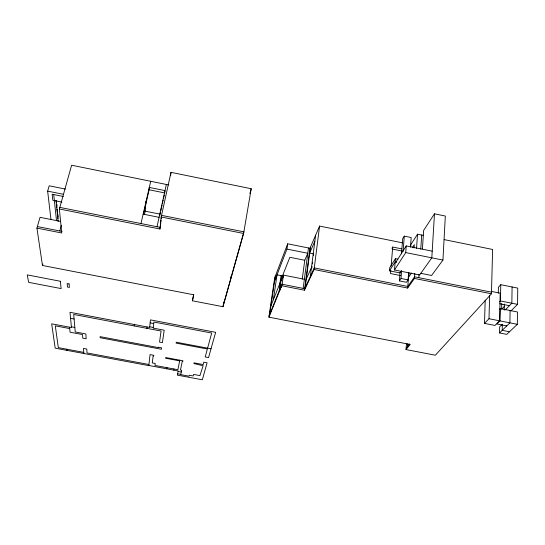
<?xml version="1.0" encoding="UTF-8"?>
<svg xmlns="http://www.w3.org/2000/svg" width="545" height="545" viewBox="0 0 545 545"><rect width="100%" height="100%" fill="white"/><g stroke="black" fill="none" stroke-linecap="round" stroke-linejoin="round"><path stroke-width="0.82" d="M501.795 324.766L499.656 326.884L499.527 332.947L506.768 334.364L517.334 324.316L517.478 311.978L500.276 308.572L499.254 309.621M511.006 310.909L517.566 304.355L517.75 288.101L500.773 284.701L498.43 287.263L498.294 293.224M512.089 286.963L511.85 303.218L505.379 309.792M510.1 310.521L509.909 322.851L499.527 332.947M502.333 324.241L502.211 330.331L509.5 331.762M504.22 310.146L504.336 304.042M485.2 300.138L484.512 323.389L494.989 325.447L499.602 320.821L500.187 293.156L491.358 291.398M506.768 325.903L496.945 323.975L500.017 320.903L500.276 308.572M499.486 301.944L500.433 300.949L500.773 284.701M501.741 303.51L501.625 309.253L504.288 306.515M406.427 343.936L406.025 349.57L435.36 355.211L491.454 293.782L492.612 249.46L444.223 239.623M484.512 323.389L489.001 318.736L489.635 295.267M420.801 273.331L431.572 275.477L442.942 260.074L445.326 216.045L434.474 213.81L423.649 230.399L422.423 248.915M434.474 213.81L431.81 257.826L419.63 274.987L394.505 269.973L395.036 263.501L406.236 245.918L432.212 251.163M134.233 325.937L134.329 324.527M418.832 277.678L419.057 274.333M420.74 249.256L421.701 235.045M406.025 349.57L410.208 344.454L268.937 317.183L281.67 285.737L304.491 290.213L314.077 269.509L407.68 288.06L414.445 278.447L414.793 273.481M416.537 248.404L417.531 234.193L423.37 235.379M414.077 248.023L414.323 244.637L412.504 247.416M407.531 346.416L407.715 343.875M145.944 201.234L145.215 211.174L144.459 214.485M400.044 272.459L399.39 280.893L406.427 282.29L408.082 279.885L408.641 272.262M410.501 246.851L411.182 237.531L404.281 236.135L402.68 238.717L401.495 253.902M407.68 288.06L408.655 274.728M410.678 247.048L410.862 244.528L417.531 234.193M409.043 272.847L408.736 277.044L411.482 273.052M394.505 269.973L405.732 252.58L406.236 245.918M399.39 280.893L401.011 278.481L401.597 270.858M403.102 251.374L404.281 236.135M401.365 270.879L400.01 272.929L389.484 270.831L395.166 261.893L395.425 258.677L397.898 259.175M389.484 270.831L389.75 267.663L395.425 258.677M390.785 270.238L390.506 273.549L400.466 275.538M391.126 266.096L392.713 247.048L401.706 248.861M146.925 328.349L147.061 326.946M59.821 207.386L59.371 208.987L159.923 229.002L161.191 216.985L170.994 172.343L251.211 188.734L243.608 233.478L223.007 306.706L192.453 300.799L193.686 294.375M159.923 229.002L160.53 224.99M160.632 224.036L161.048 220.132M161.211 218.565L161.552 215.35L243.888 231.843L232.967 270.702M170.605 175.722L170.994 172.343M314.077 269.509L319.574 226.073L402.564 242.852M310.33 276.465L315.623 235.202M311.829 268.092L312.04 266.416M312.36 263.909L312.571 262.24M313.43 255.557L313.641 253.888L309.655 253.091L314.853 241.197M305.146 287.692L310.425 247.212M303.163 288.38L308.477 247.968M304.491 290.213L309.962 248.268L319.574 226.073M302.223 279.312L304.75 260.258L307.782 253.255L286.929 249.092L274.591 281.2M281.67 285.737L281.888 284.204L304.689 288.68L314.274 267.922L407.796 286.466L414.561 276.826L491.495 292.161M286.929 249.092L287.685 243.813L309.962 248.268M283.454 275.116L282.14 284.252L279.442 290.928L280.743 281.894L283.454 275.116L304.369 279.238M279.605 285.58L281.05 275.634M279.19 290.88L280.743 281.894M273.379 299.716L277.037 274.844L282.46 275.913M268.937 317.183L269.148 315.739M269.666 314.458L275.334 276.192M166.756 368.815L166.947 367.677M230.481 279.551L231.06 276.22M223.007 306.706L223.838 301.93M173.671 370.103L173.882 368.979M179.802 360.184L177.881 369.721L154.971 365.443L155.236 363.474L152.273 362.922L153.145 355.905L153.697 356.008L153.785 355.306L150.066 354.604L148.799 365.634L55.215 348.173L51.646 323.819L71.45 327.552L69.971 312.299L149.65 327.436L150.454 319.881L215.657 332.321L208.558 357.575L205.22 356.948L207.366 349.018L176.103 343.105L176.26 342.233L211.024 348.807M192.453 300.799L193.72 294.484M157.014 226.747L166.348 184.462M159.712 215.745L160.441 212.441M160.802 210.792L162.083 205.002M162.444 203.353L163.173 200.042M163.541 198.394L164.27 195.09M143.492 214.226L149.473 188.25M140.978 223.552L150.72 181.287M207.597 348.16L211.698 333.043L153.901 322.027L153.2 328.11L164.202 330.202L162.403 342.621L159.542 342.083L161.061 331.033L73.698 314.445L75.237 331.953L85.865 333.956L86.151 338.786L82.779 338.152L82.527 334.562L70.08 332.218L69.569 327.198M249.883 193.625L251.211 188.734M59.8 230.978L61.374 225.269M193.673 294.777L42.462 265.483L42.871 264.025M223.259 305.255L232.742 271.505M42.462 265.483L36.924 228.103L40.051 217.332L60.699 221.42M50.985 219.662L47.647 191.132L49.186 185.811L65.393 189.067M287.685 243.813L274.694 277.875L269.039 316.005L281.888 284.204M280.75 280.212L289.865 257.295L304.75 260.258M270.954 305.793L280.498 281.847M279.442 290.928L282.208 284.265M306.283 278.986L311.468 267.595M391.957 248.288L392.713 247.048M406.127 348.139L409.499 344.004M179.666 360.879L165.571 358.235L165.687 357.534L182.95 360.776L182.807 361.471L182.262 361.369L180.45 370.007L181.648 370.232L180.715 374.619L189.02 376.166L189.244 375.226L193.196 375.961L193.577 374.422L199.92 375.607L203.122 365.743L193.911 363.549L194.081 362.861L203.156 364.564L203.796 362.193L207.086 362.813L202.324 379.783L177.336 375.13L178.188 370.947L148.812 365.47M148.928 364.489L87.009 352.928L86.771 349.038L83.487 348.425L83.841 353.514M83.76 352.37L58.315 347.621L55.304 325.842L69.706 328.56M178.092 371.418L181.274 372.01M177.609 373.775L180.77 374.367M71.375 326.802L74.842 327.456M150.141 322.878L153.724 323.56M149.718 326.796L153.274 327.47M70.557 318.334L74.1 319.009M37.373 226.556L62.15 231.441M36.924 228.103L61.721 232.988L59.371 208.987M281.724 276.799L283.359 277.119M489.001 318.736L499.602 320.821M500.017 320.903L517.334 324.316M280.307 279.714L281.908 280.028M61.919 202.086L52.804 200.267L52.143 194.231L63.356 196.479M160.271 227.394L59.821 207.386L71.627 165.217L168.732 184.946M414.445 278.447L491.454 293.782M401.011 278.481L408.082 279.885M500.433 300.949L517.566 304.355M499.69 303.756L509.418 305.691M392.38 249.092L402.149 251.061M405.732 252.58L442.942 260.074M47.647 191.132L63.091 194.224M144.806 211.092L159.794 214.096M395.166 261.893L396.815 262.22M161.191 216.985L243.608 233.478M143.151 214.137L159.092 217.326M66.81 349.209L66.94 350.36M53.73 194.551L56.503 220.677M56.244 200.887L56.414 202.57M56.585 204.252L56.932 207.625M57.109 209.314L58.056 218.586M56.012 200.546L58.179 221.604M56.775 204.184L56.946 205.847M57.279 209.164L57.538 211.658M57.79 214.144L58.043 216.638M149.303 187.419L149.126 189.776L164.74 192.937L164.992 190.6L149.303 187.419M158.404 347.24L158.357 347.608L100.096 336.633L100.123 337.723L161.436 349.27L161.64 347.846L158.404 347.24M60.318 281.261L27.25 274.891L28.633 282.344L61.135 288.584L60.318 281.261M69.079 283.945L67.151 283.57L67.491 287.065L69.406 287.433L69.079 283.945"/></g></svg>
